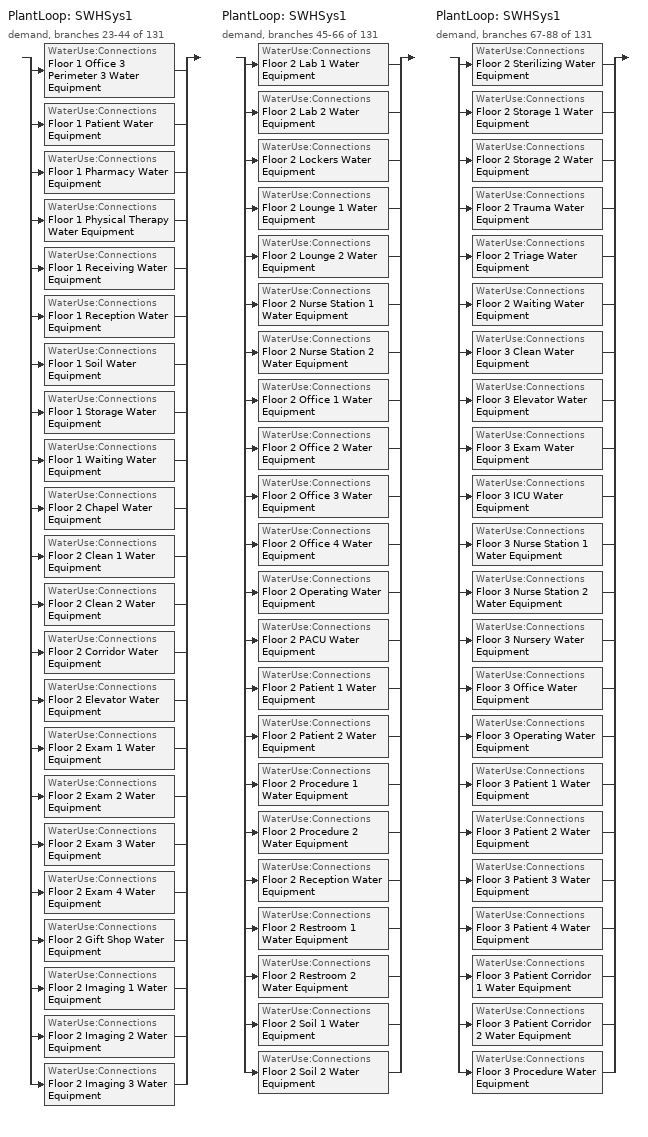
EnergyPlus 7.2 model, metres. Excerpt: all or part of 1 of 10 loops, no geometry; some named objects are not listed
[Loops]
PlantLoop 'SWHSys1'
 demand, branches 23-44 of 131: split
  | WaterUse:Connections 'Floor 1 Office 3 Perimeter 3 Water Equipment'
  | WaterUse:Connections 'Floor 1 Patient Water Equipment'
  | WaterUse:Connections 'Floor 1 Pharmacy Water Equipment'
  | WaterUse:Connections 'Floor 1 Physical Therapy Water Equipment'
  | WaterUse:Connections 'Floor 1 Receiving Water Equipment'
  | WaterUse:Connections 'Floor 1 Reception Water Equipment'
  | WaterUse:Connections 'Floor 1 Soil Water Equipment'
  | WaterUse:Connections 'Floor 1 Storage Water Equipment'
  | WaterUse:Connections 'Floor 1 Waiting Water Equipment'
  | WaterUse:Connections 'Floor 2 Chapel Water Equipment'
  | WaterUse:Connections 'Floor 2 Clean 1 Water Equipment'
  | WaterUse:Connections 'Floor 2 Clean 2 Water Equipment'
  | WaterUse:Connections 'Floor 2 Corridor Water Equipment'
  | WaterUse:Connections 'Floor 2 Elevator Water Equipment'
  | WaterUse:Connections 'Floor 2 Exam 1 Water Equipment'
  | WaterUse:Connections 'Floor 2 Exam 2 Water Equipment'
  | WaterUse:Connections 'Floor 2 Exam 3 Water Equipment'
  | WaterUse:Connections 'Floor 2 Exam 4 Water Equipment'
  | WaterUse:Connections 'Floor 2 Gift Shop Water Equipment'
  | WaterUse:Connections 'Floor 2 Imaging 1 Water Equipment'
  | WaterUse:Connections 'Floor 2 Imaging 2 Water Equipment'
  | WaterUse:Connections 'Floor 2 Imaging 3 Water Equipment'
PlantLoop 'SWHSys1'
 demand, branches 45-66 of 131: split
  | WaterUse:Connections 'Floor 2 Lab 1 Water Equipment'
  | WaterUse:Connections 'Floor 2 Lab 2 Water Equipment'
  | WaterUse:Connections 'Floor 2 Lockers Water Equipment'
  | WaterUse:Connections 'Floor 2 Lounge 1 Water Equipment'
  | WaterUse:Connections 'Floor 2 Lounge 2 Water Equipment'
  | WaterUse:Connections 'Floor 2 Nurse Station 1 Water Equipment'
  | WaterUse:Connections 'Floor 2 Nurse Station 2 Water Equipment'
  | WaterUse:Connections 'Floor 2 Office 1 Water Equipment'
  | WaterUse:Connections 'Floor 2 Office 2 Water Equipment'
  | WaterUse:Connections 'Floor 2 Office 3 Water Equipment'
  | WaterUse:Connections 'Floor 2 Office 4 Water Equipment'
  | WaterUse:Connections 'Floor 2 Operating Water Equipment'
  | WaterUse:Connections 'Floor 2 PACU Water Equipment'
  | WaterUse:Connections 'Floor 2 Patient 1 Water Equipment'
  | WaterUse:Connections 'Floor 2 Patient 2 Water Equipment'
  | WaterUse:Connections 'Floor 2 Procedure 1 Water Equipment'
  | WaterUse:Connections 'Floor 2 Procedure 2 Water Equipment'
  | WaterUse:Connections 'Floor 2 Reception Water Equipment'
  | WaterUse:Connections 'Floor 2 Restroom 1 Water Equipment'
  | WaterUse:Connections 'Floor 2 Restroom 2 Water Equipment'
  | WaterUse:Connections 'Floor 2 Soil 1 Water Equipment'
  | WaterUse:Connections 'Floor 2 Soil 2 Water Equipment'
PlantLoop 'SWHSys1'
 demand, branches 67-88 of 131: split
  | WaterUse:Connections 'Floor 2 Sterilizing Water Equipment'
  | WaterUse:Connections 'Floor 2 Storage 1 Water Equipment'
  | WaterUse:Connections 'Floor 2 Storage 2 Water Equipment'
  | WaterUse:Connections 'Floor 2 Trauma Water Equipment'
  | WaterUse:Connections 'Floor 2 Triage Water Equipment'
  | WaterUse:Connections 'Floor 2 Waiting Water Equipment'
  | WaterUse:Connections 'Floor 3 Clean Water Equipment'
  | WaterUse:Connections 'Floor 3 Elevator Water Equipment'
  | WaterUse:Connections 'Floor 3 Exam Water Equipment'
  | WaterUse:Connections 'Floor 3 ICU Water Equipment'
  | WaterUse:Connections 'Floor 3 Nurse Station 1 Water Equipment'
  | WaterUse:Connections 'Floor 3 Nurse Station 2 Water Equipment'
  | WaterUse:Connections 'Floor 3 Nursery Water Equipment'
  | WaterUse:Connections 'Floor 3 Office Water Equipment'
  | WaterUse:Connections 'Floor 3 Operating Water Equipment'
  | WaterUse:Connections 'Floor 3 Patient 1 Water Equipment'
  | WaterUse:Connections 'Floor 3 Patient 2 Water Equipment'
  | WaterUse:Connections 'Floor 3 Patient 3 Water Equipment'
  | WaterUse:Connections 'Floor 3 Patient 4 Water Equipment'
  | WaterUse:Connections 'Floor 3 Patient Corridor 1 Water Equipment'
  | WaterUse:Connections 'Floor 3 Patient Corridor 2 Water Equipment'
  | WaterUse:Connections 'Floor 3 Procedure Water Equipment'
[WaterUse:Connections]
Name | Water Use Equipment 1
Floor 1 Office 3 Perimeter 3 Water Equipment | Floor 1 Office 3 Perimeter 3 Water Equipment
Floor 1 Patient Water Equipment | Floor 1 Patient Water Equipment
Floor 1 Pharmacy Water Equipment | Floor 1 Pharmacy Water Equipment
Floor 1 Physical Therapy Water Equipment | Floor 1 Physical Therapy Water Equipment
Floor 1 Receiving Water Equipment | Floor 1 Receiving Water Equipment
Floor 1 Reception Water Equipment | Floor 1 Reception Water Equipment
Floor 1 Soil Water Equipment | Floor 1 Soil Water Equipment
Floor 1 Storage Water Equipment | Floor 1 Storage Water Equipment
Floor 1 Waiting Water Equipment | Floor 1 Waiting Water Equipment
Floor 2 Chapel Water Equipment | Floor 2 Chapel Water Equipment
Floor 2 Clean 1 Water Equipment | Floor 2 Clean 1 Water Equipment
Floor 2 Clean 2 Water Equipment | Floor 2 Clean 2 Water Equipment
Floor 2 Corridor Water Equipment | Floor 2 Corridor Water Equipment
Floor 2 Elevator Water Equipment | Floor 2 Elevator Water Equipment
Floor 2 Exam 1 Water Equipment | Floor 2 Exam 1 Water Equipment
Floor 2 Exam 2 Water Equipment | Floor 2 Exam 2 Water Equipment
Floor 2 Exam 3 Water Equipment | Floor 2 Exam 3 Water Equipment
Floor 2 Exam 4 Water Equipment | Floor 2 Exam 4 Water Equipment
Floor 2 Gift Shop Water Equipment | Floor 2 Gift Shop Water Equipment
Floor 2 Imaging 1 Water Equipment | Floor 2 Imaging 1 Water Equipment
Floor 2 Imaging 2 Water Equipment | Floor 2 Imaging 2 Water Equipment
Floor 2 Imaging 3 Water Equipment | Floor 2 Imaging 3 Water Equipment
Floor 2 Lab 1 Water Equipment | Floor 2 Lab 1 Water Equipment
Floor 2 Lab 2 Water Equipment | Floor 2 Lab 2 Water Equipment
Floor 2 Lockers Water Equipment | Floor 2 Lockers Water Equipment
Floor 2 Lounge 1 Water Equipment | Floor 2 Lounge 1 Water Equipment
Floor 2 Lounge 2 Water Equipment | Floor 2 Lounge 2 Water Equipment
Floor 2 Nurse Station 1 Water Equipment | Floor 2 Nurse Station 1 Water Equipment
Floor 2 Nurse Station 2 Water Equipment | Floor 2 Nurse Station 2 Water Equipment
Floor 2 Office 1 Water Equipment | Floor 2 Office 1 Water Equipment
Floor 2 Office 2 Water Equipment | Floor 2 Office 2 Water Equipment
Floor 2 Office 3 Water Equipment | Floor 2 Office 3 Water Equipment
Floor 2 Office 4 Water Equipment | Floor 2 Office 4 Water Equipment
Floor 2 Operating Water Equipment | Floor 2 Operating Water Equipment
Floor 2 PACU Water Equipment | Floor 2 PACU Water Equipment
Floor 2 Patient 1 Water Equipment | Floor 2 Patient 1 Water Equipment
Floor 2 Patient 2 Water Equipment | Floor 2 Patient 2 Water Equipment
Floor 2 Procedure 1 Water Equipment | Floor 2 Procedure 1 Water Equipment
Floor 2 Procedure 2 Water Equipment | Floor 2 Procedure 2 Water Equipment
Floor 2 Reception Water Equipment | Floor 2 Reception Water Equipment
Floor 2 Restroom 1 Water Equipment | Floor 2 Restroom 1 Water Equipment
Floor 2 Restroom 2 Water Equipment | Floor 2 Restroom 2 Water Equipment
Floor 2 Soil 1 Water Equipment | Floor 2 Soil 1 Water Equipment
Floor 2 Soil 2 Water Equipment | Floor 2 Soil 2 Water Equipment
Floor 2 Sterilizing Water Equipment | Floor 2 Sterilizing Water Equipment
Floor 2 Storage 1 Water Equipment | Floor 2 Storage 1 Water Equipment
Floor 2 Storage 2 Water Equipment | Floor 2 Storage 2 Water Equipment
Floor 2 Trauma Water Equipment | Floor 2 Trauma Water Equipment
Floor 2 Triage Water Equipment | Floor 2 Triage Water Equipment
Floor 2 Waiting Water Equipment | Floor 2 Waiting Water Equipment
Floor 3 Clean Water Equipment | Floor 3 Clean Water Equipment
Floor 3 Elevator Water Equipment | Floor 3 Elevator Water Equipment
Floor 3 Exam Water Equipment | Floor 3 Exam Water Equipment
Floor 3 ICU Water Equipment | Floor 3 ICU Water Equipment
Floor 3 Nurse Station 1 Water Equipment | Floor 3 Nurse Station 1 Water Equipment
Floor 3 Nurse Station 2 Water Equipment | Floor 3 Nurse Station 2 Water Equipment
Floor 3 Nursery Water Equipment | Floor 3 Nursery Water Equipment
Floor 3 Office Water Equipment | Floor 3 Office Water Equipment
Floor 3 Operating Water Equipment | Floor 3 Operating Water Equipment
Floor 3 Patient 1 Water Equipment | Floor 3 Patient 1 Water Equipment
Floor 3 Patient 2 Water Equipment | Floor 3 Patient 2 Water Equipment
Floor 3 Patient 3 Water Equipment | Floor 3 Patient 3 Water Equipment
Floor 3 Patient 4 Water Equipment | Floor 3 Patient 4 Water Equipment
Floor 3 Patient Corridor 1 Water Equipment | Floor 3 Patient Corridor 1 Water Equipment
Floor 3 Patient Corridor 2 Water Equipment | Floor 3 Patient Corridor 2 Water Equipment
Floor 3 Procedure Water Equipment | Floor 3 Procedure Water Equipment
[WaterUse:Equipment]
Name | Peak Flow Rate {m3/s} | Flow Rate Fraction Schedule | Target Temperature Schedule | Hot Water Supply Temperature Schedule | Zone | Sensible Fraction Schedule | Latent Fraction Schedule
Floor 1 Office 3 Perimeter 3 Water Equipment | 1.5234e-07 | BLDG_OCC_SCH_OFFICE | Floor 1 Office 3 Perimeter 3 Water Equipment Temp Sched | Floor 1 Office 3 Perimeter 3 Water Equipment Hot Supply Temp Sched | Floor 1 Office 3 Perimeter 3 | Floor 1 Office 3 Perimeter 3 Water Equipment Sensible fract sched | Floor 1 Office 3 Perimeter 3 Water Equipment Latent fract sched
Floor 1 Patient Water Equipment | 1.93478e-05 | PATIENT_SWH_SCH | Floor 1 Patient Water Equipment Temp Sched | Floor 1 Patient Water Equipment Hot Supply Temp Sched | Floor 1 Patient | Floor 1 Patient Water Equipment Sensible fract sched | Floor 1 Patient Water Equipment Latent fract sched
Floor 1 Pharmacy Water Equipment | 1.1979e-05 | BLDG_OCC_SCH_24_7 | Floor 1 Pharmacy Water Equipment Temp Sched | Floor 1 Pharmacy Water Equipment Hot Supply Temp Sched | Floor 1 Pharmacy | Floor 1 Pharmacy Water Equipment Sensible fract sched | Floor 1 Pharmacy Water Equipment Latent fract sched
Floor 1 Physical Therapy Water Equipment | 9.82276e-06 | BLDG_OCC_SCH_OFFICE | Floor 1 Physical Therapy Water Equipment Temp Sched | Floor 1 Physical Therapy Water Equipment Hot Supply Temp Sched | Floor 1 Physical Therapy | Floor 1 Physical Therapy Water Equipment Sensible fract sched | Floor 1 Physical Therapy Water Equipment Latent fract sched
Floor 1 Receiving Water Equipment | 0 | BLDG_OCC_SCH_OFFICE | Floor 1 Receiving Water Equipment Temp Sched | Floor 1 Receiving Water Equipment Hot Supply Temp Sched | Floor 1 Receiving | Floor 1 Receiving Water Equipment Sensible fract sched | Floor 1 Receiving Water Equipment Latent fract sched
Floor 1 Reception Water Equipment | 0 | BLDG_OCC_SCH_24_7 | Floor 1 Reception Water Equipment Temp Sched | Floor 1 Reception Water Equipment Hot Supply Temp Sched | Floor 1 Reception | Floor 1 Reception Water Equipment Sensible fract sched | Floor 1 Reception Water Equipment Latent fract sched
Floor 1 Soil Water Equipment | 1.91197e-06 | BLDG_OCC_SCH_24_7 | Floor 1 Soil Water Equipment Temp Sched | Floor 1 Soil Water Equipment Hot Supply Temp Sched | Floor 1 Soil | Floor 1 Soil Water Equipment Sensible fract sched | Floor 1 Soil Water Equipment Latent fract sched
Floor 1 Storage Water Equipment | 0 | BLDG_OCC_SCH_OFFICE | Floor 1 Storage Water Equipment Temp Sched | Floor 1 Storage Water Equipment Hot Supply Temp Sched | Floor 1 Storage | Floor 1 Storage Water Equipment Sensible fract sched | Floor 1 Storage Water Equipment Latent fract sched
Floor 1 Waiting Water Equipment | 0 | BLDG_OCC_SCH_24_7 | Floor 1 Waiting Water Equipment Temp Sched | Floor 1 Waiting Water Equipment Hot Supply Temp Sched | Floor 1 Waiting | Floor 1 Waiting Water Equipment Sensible fract sched | Floor 1 Waiting Water Equipment Latent fract sched
Floor 2 Chapel Water Equipment | 1.07628e-07 | BLDG_OCC_SCH_OFFICE | Floor 2 Chapel Water Equipment Temp Sched | Floor 2 Chapel Water Equipment Hot Supply Temp Sched | Floor 2 Chapel | Floor 2 Chapel Water Equipment Sensible fract sched | Floor 2 Chapel Water Equipment Latent fract sched
Floor 2 Clean 1 Water Equipment | 0 | BLDG_OCC_SCH_24_7 | Floor 2 Clean 1 Water Equipment Temp Sched | Floor 2 Clean 1 Water Equipment Hot Supply Temp Sched | Floor 2 Clean 1 | Floor 2 Clean 1 Water Equipment Sensible fract sched | Floor 2 Clean 1 Water Equipment Latent fract sched
Floor 2 Clean 2 Water Equipment | 0 | BLDG_OCC_SCH_24_7 | Floor 2 Clean 2 Water Equipment Temp Sched | Floor 2 Clean 2 Water Equipment Hot Supply Temp Sched | Floor 2 Clean 2 | Floor 2 Clean 2 Water Equipment Sensible fract sched | Floor 2 Clean 2 Water Equipment Latent fract sched
Floor 2 Corridor Water Equipment | 0 | BLDG_OCC_SCH_24_7 | Floor 2 Corridor Water Equipment Temp Sched | Floor 2 Corridor Water Equipment Hot Supply Temp Sched | Floor 2 Corridor | Floor 2 Corridor Water Equipment Sensible fract sched | Floor 2 Corridor Water Equipment Latent fract sched
Floor 2 Elevator Water Equipment | 0 | BLDG_OCC_SCH_24_7 | Floor 2 Elevator Water Equipment Temp Sched | Floor 2 Elevator Water Equipment Hot Supply Temp Sched | Floor 2 Elevator | Floor 2 Elevator Water Equipment Sensible fract sched | Floor 2 Elevator Water Equipment Latent fract sched
Floor 2 Exam 1 Water Equipment | 8.36779e-06 | BLDG_OCC_SCH_OFFICE | Floor 2 Exam 1 Water Equipment Temp Sched | Floor 2 Exam 1 Water Equipment Hot Supply Temp Sched | Floor 2 Exam 1 | Floor 2 Exam 1 Water Equipment Sensible fract sched | Floor 2 Exam 1 Water Equipment Latent fract sched
Floor 2 Exam 2 Water Equipment | 2.68965e-06 | BLDG_OCC_SCH_OFFICE | Floor 2 Exam 2 Water Equipment Temp Sched | Floor 2 Exam 2 Water Equipment Hot Supply Temp Sched | Floor 2 Exam 2 | Floor 2 Exam 2 Water Equipment Sensible fract sched | Floor 2 Exam 2 Water Equipment Latent fract sched
Floor 2 Exam 3 Water Equipment | 8.06894e-06 | BLDG_OCC_SCH_OFFICE | Floor 2 Exam 3 Water Equipment Temp Sched | Floor 2 Exam 3 Water Equipment Hot Supply Temp Sched | Floor 2 Exam 3 | Floor 2 Exam 3 Water Equipment Sensible fract sched | Floor 2 Exam 3 Water Equipment Latent fract sched
Floor 2 Exam 4 Water Equipment | 7.96933e-06 | BLDG_OCC_SCH_OFFICE | Floor 2 Exam 4 Water Equipment Temp Sched | Floor 2 Exam 4 Water Equipment Hot Supply Temp Sched | Floor 2 Exam 4 | Floor 2 Exam 4 Water Equipment Sensible fract sched | Floor 2 Exam 4 Water Equipment Latent fract sched
Floor 2 Gift Shop Water Equipment | 9.49655e-08 | BLDG_OCC_SCH_OFFICE | Floor 2 Gift Shop Water Equipment Temp Sched | Floor 2 Gift Shop Water Equipment Hot Supply Temp Sched | Floor 2 Gift Shop | Floor 2 Gift Shop Water Equipment Sensible fract sched | Floor 2 Gift Shop Water Equipment Latent fract sched
Floor 2 Imaging 1 Water Equipment | 9.20136e-06 | BLDG_OCC_SCH_24_7 | Floor 2 Imaging 1 Water Equipment Temp Sched | Floor 2 Imaging 1 Water Equipment Hot Supply Temp Sched | Floor 2 Imaging 1 | Floor 2 Imaging 1 Water Equipment Sensible fract sched | Floor 2 Imaging 1 Water Equipment Latent fract sched
Floor 2 Imaging 2 Water Equipment | 1.35431e-05 | BLDG_OCC_SCH_24_7 | Floor 2 Imaging 2 Water Equipment Temp Sched | Floor 2 Imaging 2 Water Equipment Hot Supply Temp Sched | Floor 2 Imaging 2 | Floor 2 Imaging 2 Water Equipment Sensible fract sched | Floor 2 Imaging 2 Water Equipment Latent fract sched
Floor 2 Imaging 3 Water Equipment | 1.59331e-05 | BLDG_OCC_SCH_24_7 | Floor 2 Imaging 3 Water Equipment Temp Sched | Floor 2 Imaging 3 Water Equipment Hot Supply Temp Sched | Floor 2 Imaging 3 | Floor 2 Imaging 3 Water Equipment Sensible fract sched | Floor 2 Imaging 3 Water Equipment Latent fract sched
Floor 2 Lab 1 Water Equipment | 9.08187e-06 | BLDG_OCC_SCH_24_7 | Floor 2 Lab 1 Water Equipment Temp Sched | Floor 2 Lab 1 Water Equipment Hot Supply Temp Sched | Floor 2 Lab 1 | Floor 2 Lab 1 Water Equipment Sensible fract sched | Floor 2 Lab 1 Water Equipment Latent fract sched
Floor 2 Lab 2 Water Equipment | 1.35431e-05 | BLDG_OCC_SCH_24_7 | Floor 2 Lab 2 Water Equipment Temp Sched | Floor 2 Lab 2 Water Equipment Hot Supply Temp Sched | Floor 2 Lab 2 | Floor 2 Lab 2 Water Equipment Sensible fract sched | Floor 2 Lab 2 Water Equipment Latent fract sched
Floor 2 Lockers Water Equipment | 0 | BLDG_OCC_SCH_24_7 | Floor 2 Lockers Water Equipment Temp Sched | Floor 2 Lockers Water Equipment Hot Supply Temp Sched | Floor 2 Lockers | Floor 2 Lockers Water Equipment Sensible fract sched | Floor 2 Lockers Water Equipment Latent fract sched
Floor 2 Lounge 1 Water Equipment | 0 | BLDG_OCC_SCH_24_7 | Floor 2 Lounge 1 Water Equipment Temp Sched | Floor 2 Lounge 1 Water Equipment Hot Supply Temp Sched | Floor 2 Lounge 1 | Floor 2 Lounge 1 Water Equipment Sensible fract sched | Floor 2 Lounge 1 Water Equipment Latent fract sched
Floor 2 Lounge 2 Water Equipment | 0 | BLDG_OCC_SCH_24_7 | Floor 2 Lounge 2 Water Equipment Temp Sched | Floor 2 Lounge 2 Water Equipment Hot Supply Temp Sched | Floor 2 Lounge 2 | Floor 2 Lounge 2 Water Equipment Sensible fract sched | Floor 2 Lounge 2 Water Equipment Latent fract sched
Floor 2 Nurse Station 1 Water Equipment | 1.28774e-06 | BLDG_OCC_SCH_24_7 | Floor 2 Nurse Station 1 Water Equipment Temp Sched | Floor 2 Nurse Station 1 Water Equipment Hot Supply Temp Sched | Floor 2 Nurse Station 1 | Floor 2 Nurse Station 1 Water Equipment Sensible fract sched | Floor 2 Nurse Station 1 Water Equipment Latent fract sched
Floor 2 Nurse Station 2 Water Equipment | 3.99299e-06 | BLDG_OCC_SCH_24_7 | Floor 2 Nurse Station 2 Water Equipment Temp Sched | Floor 2 Nurse Station 2 Water Equipment Hot Supply Temp Sched | Floor 2 Nurse Station 2 | Floor 2 Nurse Station 2 Water Equipment Sensible fract sched | Floor 2 Nurse Station 2 Water Equipment Latent fract sched
Floor 2 Office 1 Water Equipment | 1.23455e-07 | BLDG_OCC_SCH_OFFICE | Floor 2 Office 1 Water Equipment Temp Sched | Floor 2 Office 1 Water Equipment Hot Supply Temp Sched | Floor 2 Office 1 | Floor 2 Office 1 Water Equipment Sensible fract sched | Floor 2 Office 1 Water Equipment Latent fract sched
Floor 2 Office 2 Water Equipment | 1.01297e-07 | BLDG_OCC_SCH_OFFICE | Floor 2 Office 2 Water Equipment Temp Sched | Floor 2 Office 2 Water Equipment Hot Supply Temp Sched | Floor 2 Office 2 | Floor 2 Office 2 Water Equipment Sensible fract sched | Floor 2 Office 2 Water Equipment Latent fract sched
Floor 2 Office 3 Water Equipment | 1.58276e-07 | BLDG_OCC_SCH_OFFICE | Floor 2 Office 3 Water Equipment Temp Sched | Floor 2 Office 3 Water Equipment Hot Supply Temp Sched | Floor 2 Office 3 | Floor 2 Office 3 Water Equipment Sensible fract sched | Floor 2 Office 3 Water Equipment Latent fract sched
Floor 2 Office 4 Water Equipment | 1.84655e-07 | BLDG_OCC_SCH_OFFICE | Floor 2 Office 4 Water Equipment Temp Sched | Floor 2 Office 4 Water Equipment Hot Supply Temp Sched | Floor 2 Office 4 | Floor 2 Office 4 Water Equipment Sensible fract sched | Floor 2 Office 4 Water Equipment Latent fract sched
Floor 2 Operating Water Equipment | 0.000128353 | BLDG_OCC_SCH_24_7 | Floor 2 Operating Water Equipment Temp Sched | Floor 2 Operating Water Equipment Hot Supply Temp Sched | Floor 2 Operating | Floor 2 Operating Water Equipment Sensible fract sched | Floor 2 Operating Water Equipment Latent fract sched
Floor 2 PACU Water Equipment | 8.06894e-06 | BLDG_OCC_SCH_24_7 | Floor 2 PACU Water Equipment Temp Sched | Floor 2 PACU Water Equipment Hot Supply Temp Sched | Floor 2 PACU | Floor 2 PACU Water Equipment Sensible fract sched | Floor 2 PACU Water Equipment Latent fract sched
Floor 2 Patient 1 Water Equipment | 1.93478e-05 | PATIENT_SWH_SCH | Floor 2 Patient 1 Water Equipment Temp Sched | Floor 2 Patient 1 Water Equipment Hot Supply Temp Sched | Floor 2 Patient 1 | Floor 2 Patient 1 Water Equipment Sensible fract sched | Floor 2 Patient 1 Water Equipment Latent fract sched
Floor 2 Patient 2 Water Equipment | 1.93478e-05 | PATIENT_SWH_SCH | Floor 2 Patient 2 Water Equipment Temp Sched | Floor 2 Patient 2 Water Equipment Hot Supply Temp Sched | Floor 2 Patient 2 | Floor 2 Patient 2 Water Equipment Sensible fract sched | Floor 2 Patient 2 Water Equipment Latent fract sched
Floor 2 Procedure 1 Water Equipment | 1.00379e-05 | BLDG_OCC_SCH_OFFICE | Floor 2 Procedure 1 Water Equipment Temp Sched | Floor 2 Procedure 1 Water Equipment Hot Supply Temp Sched | Floor 2 Procedure 1 | Floor 2 Procedure 1 Water Equipment Sensible fract sched | Floor 2 Procedure 1 Water Equipment Latent fract sched
Floor 2 Procedure 2 Water Equipment | 5.41725e-06 | BLDG_OCC_SCH_OFFICE | Floor 2 Procedure 2 Water Equipment Temp Sched | Floor 2 Procedure 2 Water Equipment Hot Supply Temp Sched | Floor 2 Procedure 2 | Floor 2 Procedure 2 Water Equipment Sensible fract sched | Floor 2 Procedure 2 Water Equipment Latent fract sched
Floor 2 Reception Water Equipment | 0 | BLDG_OCC_SCH_24_7 | Floor 2 Reception Water Equipment Temp Sched | Floor 2 Reception Water Equipment Hot Supply Temp Sched | Floor 2 Reception | Floor 2 Reception Water Equipment Sensible fract sched | Floor 2 Reception Water Equipment Latent fract sched
Floor 2 Restroom 1 Water Equipment | 0 | BLDG_OCC_SCH_24_7 | Floor 2 Restroom 1 Water Equipment Temp Sched | Floor 2 Restroom 1 Water Equipment Hot Supply Temp Sched | Floor 2 Restroom 1 | Floor 2 Restroom 1 Water Equipment Sensible fract sched | Floor 2 Restroom 1 Water Equipment Latent fract sched
Floor 2 Restroom 2 Water Equipment | 0 | BLDG_OCC_SCH_24_7 | Floor 2 Restroom 2 Water Equipment Temp Sched | Floor 2 Restroom 2 Water Equipment Hot Supply Temp Sched | Floor 2 Restroom 2 | Floor 2 Restroom 2 Water Equipment Sensible fract sched | Floor 2 Restroom 2 Water Equipment Latent fract sched
Floor 2 Soil 1 Water Equipment | 1.92392e-06 | BLDG_OCC_SCH_24_7 | Floor 2 Soil 1 Water Equipment Temp Sched | Floor 2 Soil 1 Water Equipment Hot Supply Temp Sched | Floor 2 Soil 1 | Floor 2 Soil 1 Water Equipment Sensible fract sched | Floor 2 Soil 1 Water Equipment Latent fract sched
Floor 2 Soil 2 Water Equipment | 1.27465e-06 | BLDG_OCC_SCH_24_7 | Floor 2 Soil 2 Water Equipment Temp Sched | Floor 2 Soil 2 Water Equipment Hot Supply Temp Sched | Floor 2 Soil 2 | Floor 2 Soil 2 Water Equipment Sensible fract sched | Floor 2 Soil 2 Water Equipment Latent fract sched
Floor 2 Sterilizing Water Equipment | 0 | BLDG_OCC_SCH_24_7 | Floor 2 Sterilizing Water Equipment Temp Sched | Floor 2 Sterilizing Water Equipment Hot Supply Temp Sched | Floor 2 Sterilizing | Floor 2 Sterilizing Water Equipment Sensible fract sched | Floor 2 Sterilizing Water Equipment Latent fract sched
Floor 2 Storage 1 Water Equipment | 0 | BLDG_OCC_SCH_OFFICE | Floor 2 Storage 1 Water Equipment Temp Sched | Floor 2 Storage 1 Water Equipment Hot Supply Temp Sched | Floor 2 Storage 1 | Floor 2 Storage 1 Water Equipment Sensible fract sched | Floor 2 Storage 1 Water Equipment Latent fract sched
Floor 2 Storage 2 Water Equipment | 0 | BLDG_OCC_SCH_OFFICE | Floor 2 Storage 2 Water Equipment Temp Sched | Floor 2 Storage 2 Water Equipment Hot Supply Temp Sched | Floor 2 Storage 2 | Floor 2 Storage 2 Water Equipment Sensible fract sched | Floor 2 Storage 2 Water Equipment Latent fract sched
Floor 2 Trauma Water Equipment | 1.78451e-05 | BLDG_OCC_SCH_24_7 | Floor 2 Trauma Water Equipment Temp Sched | Floor 2 Trauma Water Equipment Hot Supply Temp Sched | Floor 2 Trauma | Floor 2 Trauma Water Equipment Sensible fract sched | Floor 2 Trauma Water Equipment Latent fract sched
Floor 2 Triage Water Equipment | 3.48537e-06 | BLDG_OCC_SCH_24_7 | Floor 2 Triage Water Equipment Temp Sched | Floor 2 Triage Water Equipment Hot Supply Temp Sched | Floor 2 Triage | Floor 2 Triage Water Equipment Sensible fract sched | Floor 2 Triage Water Equipment Latent fract sched
Floor 2 Waiting Water Equipment | 0 | BLDG_OCC_SCH_24_7 | Floor 2 Waiting Water Equipment Temp Sched | Floor 2 Waiting Water Equipment Hot Supply Temp Sched | Floor 2 Waiting | Floor 2 Waiting Water Equipment Sensible fract sched | Floor 2 Waiting Water Equipment Latent fract sched
Floor 3 Clean Water Equipment | 0 | BLDG_OCC_SCH_24_7 | Floor 3 Clean Water Equipment Temp Sched | Floor 3 Clean Water Equipment Hot Supply Temp Sched | Floor 3 Clean | Floor 3 Clean Water Equipment Sensible fract sched | Floor 3 Clean Water Equipment Latent fract sched
Floor 3 Elevator Water Equipment | 0 | BLDG_OCC_SCH_24_7 | Floor 3 Elevator Water Equipment Temp Sched | Floor 3 Elevator Water Equipment Hot Supply Temp Sched | Floor 3 Elevator | Floor 3 Elevator Water Equipment Sensible fract sched | Floor 3 Elevator Water Equipment Latent fract sched
Floor 3 Exam Water Equipment | 5.3793e-06 | BLDG_OCC_SCH_OFFICE | Floor 3 Exam Water Equipment Temp Sched | Floor 3 Exam Water Equipment Hot Supply Temp Sched | Floor 3 Exam | Floor 3 Exam Water Equipment Sensible fract sched | Floor 3 Exam Water Equipment Latent fract sched
Floor 3 ICU Water Equipment | 4.1839e-06 | BLDG_OCC_SCH_24_7 | Floor 3 ICU Water Equipment Temp Sched | Floor 3 ICU Water Equipment Hot Supply Temp Sched | Floor 3 ICU | Floor 3 ICU Water Equipment Sensible fract sched | Floor 3 ICU Water Equipment Latent fract sched
Floor 3 Nurse Station 1 Water Equipment | 3.00273e-06 | BLDG_OCC_SCH_24_7 | Floor 3 Nurse Station 1 Water Equipment Temp Sched | Floor 3 Nurse Station 1 Water Equipment Hot Supply Temp Sched | Floor 3 Nurse Station 1 | Floor 3 Nurse Station 1 Water Equipment Sensible fract sched | Floor 3 Nurse Station 1 Water Equipment Latent fract sched
Floor 3 Nurse Station 2 Water Equipment | 2.3958e-06 | BLDG_OCC_SCH_24_7 | Floor 3 Nurse Station 2 Water Equipment Temp Sched | Floor 3 Nurse Station 2 Water Equipment Hot Supply Temp Sched | Floor 3 Nurse Station 2 | Floor 3 Nurse Station 2 Water Equipment Sensible fract sched | Floor 3 Nurse Station 2 Water Equipment Latent fract sched
Floor 3 Nursery Water Equipment | 5.2231e-08 | BLDG_OCC_SCH_24_7 | Floor 3 Nursery Water Equipment Temp Sched | Floor 3 Nursery Water Equipment Hot Supply Temp Sched | Floor 3 Nursery | Floor 3 Nursery Water Equipment Sensible fract sched | Floor 3 Nursery Water Equipment Latent fract sched
Floor 3 Office Water Equipment | 1.42448e-07 | BLDG_OCC_SCH_OFFICE | Floor 3 Office Water Equipment Temp Sched | Floor 3 Office Water Equipment Hot Supply Temp Sched | Floor 3 Office | Floor 3 Office Water Equipment Sensible fract sched | Floor 3 Office Water Equipment Latent fract sched
Floor 3 Operating Water Equipment | 1.19862e-05 | BLDG_OCC_SCH_24_7 | Floor 3 Operating Water Equipment Temp Sched | Floor 3 Operating Water Equipment Hot Supply Temp Sched | Floor 3 Operating | Floor 3 Operating Water Equipment Sensible fract sched | Floor 3 Operating Water Equipment Latent fract sched
Floor 3 Patient 1 Water Equipment | 1.93478e-05 | PATIENT_SWH_SCH | Floor 3 Patient 1 Water Equipment Temp Sched | Floor 3 Patient 1 Water Equipment Hot Supply Temp Sched | Floor 3 Patient 1 | Floor 3 Patient 1 Water Equipment Sensible fract sched | Floor 3 Patient 1 Water Equipment Latent fract sched
Floor 3 Patient 2 Water Equipment | 1.93478e-05 | PATIENT_SWH_SCH | Floor 3 Patient 2 Water Equipment Temp Sched | Floor 3 Patient 2 Water Equipment Hot Supply Temp Sched | Floor 3 Patient 2 | Floor 3 Patient 2 Water Equipment Sensible fract sched | Floor 3 Patient 2 Water Equipment Latent fract sched
Floor 3 Patient 3 Water Equipment | 1.93478e-05 | PATIENT_SWH_SCH | Floor 3 Patient 3 Water Equipment Temp Sched | Floor 3 Patient 3 Water Equipment Hot Supply Temp Sched | Floor 3 Patient 3 | Floor 3 Patient 3 Water Equipment Sensible fract sched | Floor 3 Patient 3 Water Equipment Latent fract sched
Floor 3 Patient 4 Water Equipment | 1.93478e-05 | PATIENT_SWH_SCH | Floor 3 Patient 4 Water Equipment Temp Sched | Floor 3 Patient 4 Water Equipment Hot Supply Temp Sched | Floor 3 Patient 4 | Floor 3 Patient 4 Water Equipment Sensible fract sched | Floor 3 Patient 4 Water Equipment Latent fract sched
Floor 3 Patient Corridor 1 Water Equipment | 0 | BLDG_OCC_SCH_24_7 | Floor 3 Patient Corridor 1 Water Equipment Temp Sched | Floor 3 Patient Corridor 1 Water Equipment Hot Supply Temp Sched | Floor 3 Patient Corridor 1 | Floor 3 Patient Corridor 1 Water Equipment Sensible fract sched | Floor 3 Patient Corridor 1 Water Equipment Latent fract sched
Floor 3 Patient Corridor 2 Water Equipment | 0 | BLDG_OCC_SCH_24_7 | Floor 3 Patient Corridor 2 Water Equipment Temp Sched | Floor 3 Patient Corridor 2 Water Equipment Hot Supply Temp Sched | Floor 3 Patient Corridor 2 | Floor 3 Patient Corridor 2 Water Equipment Sensible fract sched | Floor 3 Patient Corridor 2 Water Equipment Latent fract sched
Floor 3 Procedure Water Equipment | 2.86796e-06 | BLDG_OCC_SCH_OFFICE | Floor 3 Procedure Water Equipment Temp Sched | Floor 3 Procedure Water Equipment Hot Supply Temp Sched | Floor 3 Procedure | Floor 3 Procedure Water Equipment Sensible fract sched | Floor 3 Procedure Water Equipment Latent fract sched
[EnergyManagementSystem:Program]
Flr_2_Recep_Coil_Reheat_Energy_Program: IF (AHU_2_CCoil_Energy > 0 && AHU_2_HCoil1_Energy > 0); SET AHU_2_Problem = AHU_2_Problem + 1; ELSEIF (Flr_2_Recep_Load <= 0); SET Flr_2_Recep_RE = Flr_2_Recep_RE + Flr_2_Recep_Coil_Energy; ELSEIF (AHU_2_HCoil1_Energy > 0 && AHU_2_CCoil_Energy == 0); SET Flr_2_Recep_Heat = Flr_2_Recep_Heat + Flr_2_Recep_Coil_Energy; ELSEIF (AHU_2_CCoil_Energy > 0 && AHU_2_HCoil1_Energy == 0); SET Flr_2_Recep_DT1 = Flr_2_Recep_Coil_Outlet_Air_Temp - Flr_2_Recep_Coil_Inlet_Air_Temp; SET Flr_2_Recep_DT2 = @Max (AHU_2_CoolC_Inlet_Node_Temp - AHU_2_Fan_Out) 0; SET Flr_2_Recep_Ratio = @Min (Flr_2_Recep_DT2 / Flr_2_Recep_DT1) 1; SET Flr_2_Recep_RE = Flr_2_Recep_RE + (Flr_2_Recep_Ratio * Flr_2_Recep_Coil_Energy); SET Flr_2_Recep_Heat = Flr_2_Recep_Heat + ((1-Flr_2_Recep_Ratio) * Flr_2_Recep_Coil_Energy); ELSEIF (AHU_2_CCoil_Energy == 0 && AHU_2_HCoil1_Energy == 0); SET AHU_2_Economize = AHU_2_Economize + 1; SET Flr_2_Recep_Heat = Flr_2_Recep_Heat + Flr_2_Recep_Coil_Energy; ENDIF
Flr_2_Rest_1_Coil_Reheat_Energy_Program: IF (AHU_2_CCoil_Energy > 0 && AHU_2_HCoil1_Energy > 0); SET AHU_2_Problem = AHU_2_Problem + 1; ELSEIF (Flr_2_Rest_1_Load <= 0); SET Flr_2_Rest_1_RE = Flr_2_Rest_1_RE + Flr_2_Rest_1_Coil_Energy; ELSEIF (AHU_2_HCoil1_Energy > 0 && AHU_2_CCoil_Energy == 0); SET Flr_2_Rest_1_Heat = Flr_2_Rest_1_Heat + Flr_2_Rest_1_Coil_Energy; ELSEIF (AHU_2_CCoil_Energy > 0 && AHU_2_HCoil1_Energy == 0); SET Flr_2_Rest_1_DT1 = Flr_2_Rest_1_Coil_Outlet_Air_Temp - Flr_2_Rest_1_Coil_Inlet_Air_Temp; SET Flr_2_Rest_1_DT2 = @Max (AHU_2_CoolC_Inlet_Node_Temp - AHU_2_Fan_Out) 0; SET Flr_2_Rest_1_Ratio = @Min (Flr_2_Rest_1_DT2 / Flr_2_Rest_1_DT1) 1; SET Flr_2_Rest_1_RE = Flr_2_Rest_1_RE + (Flr_2_Rest_1_Ratio * Flr_2_Rest_1_Coil_Energy); SET Flr_2_Rest_1_Heat = Flr_2_Rest_1_Heat + ((1-Flr_2_Rest_1_Ratio) * Flr_2_Rest_1_Coil_Energy); ELSEIF (AHU_2_CCoil_Energy == 0 && AHU_2_HCoil1_Energy == 0); SET AHU_2_Economize = AHU_2_Economize + 1; SET Flr_2_Rest_1_Heat = Flr_2_Rest_1_Heat + Flr_2_Rest_1_Coil_Energy; ENDIF
Flr_2_Rest_2_Coil_Reheat_Energy_Program: IF (AHU_2_CCoil_Energy > 0 && AHU_2_HCoil1_Energy > 0); SET AHU_2_Problem = AHU_2_Problem + 1; ELSEIF (Flr_2_Rest_2_Load <= 0); SET Flr_2_Rest_2_RE = Flr_2_Rest_2_RE + Flr_2_Rest_2_Coil_Energy; ELSEIF (AHU_2_HCoil1_Energy > 0 && AHU_2_CCoil_Energy == 0); SET Flr_2_Rest_2_Heat = Flr_2_Rest_2_Heat + Flr_2_Rest_2_Coil_Energy; ELSEIF (AHU_2_CCoil_Energy > 0 && AHU_2_HCoil1_Energy == 0); SET Flr_2_Rest_2_DT1 = Flr_2_Rest_2_Coil_Outlet_Air_Temp - Flr_2_Rest_2_Coil_Inlet_Air_Temp; SET Flr_2_Rest_2_DT2 = @Max (AHU_2_CoolC_Inlet_Node_Temp - AHU_2_Fan_Out) 0; SET Flr_2_Rest_2_Ratio = @Min (Flr_2_Rest_2_DT2 / Flr_2_Rest_2_DT1) 1; SET Flr_2_Rest_2_RE = Flr_2_Rest_2_RE + (Flr_2_Rest_2_Ratio * Flr_2_Rest_2_Coil_Energy); SET Flr_2_Rest_2_Heat = Flr_2_Rest_2_Heat + ((1-Flr_2_Rest_2_Ratio) * Flr_2_Rest_2_Coil_Energy); ELSEIF (AHU_2_CCoil_Energy == 0 && AHU_2_HCoil1_Energy == 0); SET AHU_2_Economize = AHU_2_Economize + 1; SET Flr_2_Rest_2_Heat = Flr_2_Rest_2_Heat + Flr_2_Rest_2_Coil_Energy; ENDIF
Flr_2_Soil_1_Coil_Reheat_Energy_Program: IF (AHU_1_CCoil_Energy > 0 && AHU_1_HCoil1_Energy > 0); SET AHU_1_Problem = AHU_1_Problem + 1; ELSEIF (Flr_2_Soil_1_Load <= 0); SET Flr_2_Soil_1_RE = Flr_2_Soil_1_RE + Flr_2_Soil_1_Coil_Energy; ELSEIF (AHU_1_HCoil1_Energy > 0 && AHU_1_CCoil_Energy == 0); SET Flr_2_Soil_1_Heat = Flr_2_Soil_1_Heat + Flr_2_Soil_1_Coil_Energy; ELSEIF (AHU_1_CCoil_Energy > 0 && AHU_1_HCoil1_Energy == 0); SET Flr_2_Soil_1_DT1 = Flr_2_Soil_1_Coil_Outlet_Air_Temp - Flr_2_Soil_1_Coil_Inlet_Air_Temp; SET Flr_2_Soil_1_DT2 = @Max (AHU_1_CoolC_Inlet_Node_Temp - AHU_1_Fan_Out) 0; SET Flr_2_Soil_1_Ratio = @Min (Flr_2_Soil_1_DT2 / Flr_2_Soil_1_DT1) 1; SET Flr_2_Soil_1_RE = Flr_2_Soil_1_RE + (Flr_2_Soil_1_Ratio * Flr_2_Soil_1_Coil_Energy); SET Flr_2_Soil_1_Heat = Flr_2_Soil_1_Heat + ((1-Flr_2_Soil_1_Ratio) * Flr_2_Soil_1_Coil_Energy); ELSEIF (AHU_1_CCoil_Energy == 0 && AHU_1_HCoil1_Energy == 0); SET AHU_1_Economize = AHU_1_Economize + 1; SET Flr_2_Soil_1_Heat = Flr_2_Soil_1_Heat + Flr_2_Soil_1_Coil_Energy; ENDIF
Flr_2_Soil_2_Coil_Reheat_Energy_Program: IF (AHU_2_CCoil_Energy > 0 && AHU_2_HCoil1_Energy > 0); SET AHU_2_Problem = AHU_2_Problem + 1; ELSEIF (Flr_2_Soil_2_Load <= 0); SET Flr_2_Soil_2_RE = Flr_2_Soil_2_RE + Flr_2_Soil_2_Coil_Energy; ELSEIF (AHU_2_HCoil1_Energy > 0 && AHU_2_CCoil_Energy == 0); SET Flr_2_Soil_2_Heat = Flr_2_Soil_2_Heat + Flr_2_Soil_2_Coil_Energy; ELSEIF (AHU_2_CCoil_Energy > 0 && AHU_2_HCoil1_Energy == 0); SET Flr_2_Soil_2_DT1 = Flr_2_Soil_2_Coil_Outlet_Air_Temp - Flr_2_Soil_2_Coil_Inlet_Air_Temp; SET Flr_2_Soil_2_DT2 = @Max (AHU_2_CoolC_Inlet_Node_Temp - AHU_2_Fan_Out) 0; SET Flr_2_Soil_2_Ratio = @Min (Flr_2_Soil_2_DT2 / Flr_2_Soil_2_DT1) 1; SET Flr_2_Soil_2_RE = Flr_2_Soil_2_RE + (Flr_2_Soil_2_Ratio * Flr_2_Soil_2_Coil_Energy); SET Flr_2_Soil_2_Heat = Flr_2_Soil_2_Heat + ((1-Flr_2_Soil_2_Ratio) * Flr_2_Soil_2_Coil_Energy); ELSEIF (AHU_2_CCoil_Energy == 0 && AHU_2_HCoil1_Energy == 0); SET AHU_2_Economize = AHU_2_Economize + 1; SET Flr_2_Soil_2_Heat = Flr_2_Soil_2_Heat + Flr_2_Soil_2_Coil_Energy; ENDIF
Flr_2_Stor_1_Coil_Reheat_Energy_Program: IF (AHU_1_CCoil_Energy > 0 && AHU_1_HCoil1_Energy > 0); SET AHU_1_Problem = AHU_1_Problem + 1; ELSEIF (Flr_2_Stor_1_Load <= 0); SET Flr_2_Stor_1_RE = Flr_2_Stor_1_RE + Flr_2_Stor_1_Coil_Energy; ELSEIF (AHU_1_HCoil1_Energy > 0 && AHU_1_CCoil_Energy == 0); SET Flr_2_Stor_1_Heat = Flr_2_Stor_1_Heat + Flr_2_Stor_1_Coil_Energy; ELSEIF (AHU_1_CCoil_Energy > 0 && AHU_1_HCoil1_Energy == 0); SET Flr_2_Stor_1_DT1 = Flr_2_Stor_1_Coil_Outlet_Air_Temp - Flr_2_Stor_1_Coil_Inlet_Air_Temp; SET Flr_2_Stor_1_DT2 = @Max (AHU_1_CoolC_Inlet_Node_Temp - AHU_1_Fan_Out) 0; SET Flr_2_Stor_1_Ratio = @Min (Flr_2_Stor_1_DT2 / Flr_2_Stor_1_DT1) 1; SET Flr_2_Stor_1_RE = Flr_2_Stor_1_RE + (Flr_2_Stor_1_Ratio * Flr_2_Stor_1_Coil_Energy); SET Flr_2_Stor_1_Heat = Flr_2_Stor_1_Heat + ((1-Flr_2_Stor_1_Ratio) * Flr_2_Stor_1_Coil_Energy); ELSEIF (AHU_1_CCoil_Energy == 0 && AHU_1_HCoil1_Energy == 0); SET AHU_1_Economize = AHU_1_Economize + 1; SET Flr_2_Stor_1_Heat = Flr_2_Stor_1_Heat + Flr_2_Stor_1_Coil_Energy; ENDIF
Flr_2_Stor_2_Coil_Reheat_Energy_Program: IF (AHU_2_CCoil_Energy > 0 && AHU_2_HCoil1_Energy > 0); SET AHU_2_Problem = AHU_2_Problem + 1; ELSEIF (Flr_2_Stor_2_Load <= 0); SET Flr_2_Stor_2_RE = Flr_2_Stor_2_RE + Flr_2_Stor_2_Coil_Energy; ELSEIF (AHU_2_HCoil1_Energy > 0 && AHU_2_CCoil_Energy == 0); SET Flr_2_Stor_2_Heat = Flr_2_Stor_2_Heat + Flr_2_Stor_2_Coil_Energy; ELSEIF (AHU_2_CCoil_Energy > 0 && AHU_2_HCoil1_Energy == 0); SET Flr_2_Stor_2_DT1 = Flr_2_Stor_2_Coil_Outlet_Air_Temp - Flr_2_Stor_2_Coil_Inlet_Air_Temp; SET Flr_2_Stor_2_DT2 = @Max (AHU_2_CoolC_Inlet_Node_Temp - AHU_2_Fan_Out) 0; SET Flr_2_Stor_2_Ratio = @Min (Flr_2_Stor_2_DT2 / Flr_2_Stor_2_DT1) 1; SET Flr_2_Stor_2_RE = Flr_2_Stor_2_RE + (Flr_2_Stor_2_Ratio * Flr_2_Stor_2_Coil_Energy); SET Flr_2_Stor_2_Heat = Flr_2_Stor_2_Heat + ((1-Flr_2_Stor_2_Ratio) * Flr_2_Stor_2_Coil_Energy); ELSEIF (AHU_2_CCoil_Energy == 0 && AHU_2_HCoil1_Energy == 0); SET AHU_2_Economize = AHU_2_Economize + 1; SET Flr_2_Stor_2_Heat = Flr_2_Stor_2_Heat + Flr_2_Stor_2_Coil_Energy; ENDIF
Flr_2_Trauma_Coil_Reheat_Energy_Program: IF (AHU_2_CCoil_Energy > 0 && AHU_2_HCoil1_Energy > 0); SET AHU_2_Problem = AHU_2_Problem + 1; ELSEIF (Flr_2_Trauma_Load <= 0); SET Flr_2_Trauma_RE = Flr_2_Trauma_RE + Flr_2_Trauma_Coil_Energy; ELSEIF (AHU_2_HCoil1_Energy > 0 && AHU_2_CCoil_Energy == 0); SET Flr_2_Trauma_Heat = Flr_2_Trauma_Heat + Flr_2_Trauma_Coil_Energy; ELSEIF (AHU_2_CCoil_Energy > 0 && AHU_2_HCoil1_Energy == 0); SET Flr_2_Trauma_DT1 = Flr_2_Trauma_Coil_Outlet_Air_Temp - Flr_2_Trauma_Coil_Inlet_Air_Temp; SET Flr_2_Trauma_DT2 = @Max (AHU_2_CoolC_Inlet_Node_Temp - AHU_2_Fan_Out) 0; SET Flr_2_Trauma_Ratio = @Min (Flr_2_Trauma_DT2 / Flr_2_Trauma_DT1) 1; SET Flr_2_Trauma_RE = Flr_2_Trauma_RE + (Flr_2_Trauma_Ratio * Flr_2_Trauma_Coil_Energy); SET Flr_2_Trauma_Heat = Flr_2_Trauma_Heat + ((1-Flr_2_Trauma_Ratio) * Flr_2_Trauma_Coil_Energy); ELSEIF (AHU_2_CCoil_Energy == 0 && AHU_2_HCoil1_Energy == 0); SET AHU_2_Economize = AHU_2_Economize + 1; SET Flr_2_Trauma_Heat = Flr_2_Trauma_Heat + Flr_2_Trauma_Coil_Energy; ENDIF
[Schedule:Compact]
BLDG_OCC_SCH_OFFICE: Through: 12/31, For: SummerDesignDay, Until: 06:00, 0, Until: 22:00, 1, Until: 24:00, 0.05, For: WinterDesignDay, Until: 24:00, 0, For: Weekdays, Until: 05:00, 0, Until: 06:00, 0.1, Until: 07:00, 0.2, Until: 12:00, 0.95, Until: 13:00, 0.5, Until: 17:00, 0.95, Until: 19:00, 0.3, Until: 20:00, 0.1, Until: 24:00, 0.05, For: Saturday, Until: 06:00, 0, Until: 08:00, 0.1, Until: 12:00, 0.3, Until: 17:00, 0.1, Until: 24:00, 0, For: AllOtherDays, Until: 24:00, 0
BLDG_OCC_SCH_24_7: Through: 12/31, For: WinterDesignDay, Until: 24:00, 0, For: AllOtherDays, Until: 04:00, 0.4, Until: 06:00, 0.65, Until: 18:00, 0.9, Until: 22:00, 0.65, Until: 24:00, 0.4
PATIENT_SWH_SCH: Through: 12/31, For: WinterDesignDay, Until: 24:00, 0, For: AllOtherDays, Until: 05:00, 0.0133, Until: 06:00, 0.0167, Until: 07:00, 0.02, Until: 09:00, 0.0267, Until: 11:00, 0.15, Until: 12:00, 0.0267, Until: 16:00, 0.0333, Until: 17:00, 0.15, Until: 18:00, 0.0533, Until: 19:00, 0.0467, Until: 20:00, 0.0333, Until: 21:00, 0.03, Until: 22:00, 0.0267, Until: 23:00, 0.0233, Until: 24:00, 0.02
Floor 1 Office 3 Perimeter 3 Water Equipment Latent fract sched; Floor 1 Patient Water Equipment Latent fract sched; Floor 1 Pharmacy Water Equipment Latent fract sched; Floor 1 Physical Therapy Water Equipment Latent fract sched; Floor 1 Receiving Water Equipment Latent fract sched; Floor 1 Reception Water Equipment Latent fract sched; Floor 1 Soil Water Equipment Latent fract sched; Floor 1 Storage Water Equipment Latent fract sched; Floor 1 Waiting Water Equipment Latent fract sched; Floor 2 Chapel Water Equipment Latent fract sched; Floor 2 Clean 1 Water Equipment Latent fract sched; Floor 2 Clean 2 Water Equipment Latent fract sched; Floor 2 Corridor Water Equipment Latent fract sched; Floor 2 Elevator Water Equipment Latent fract sched; Floor 2 Exam 1 Water Equipment Latent fract sched; Floor 2 Exam 2 Water Equipment Latent fract sched; Floor 2 Exam 3 Water Equipment Latent fract sched; Floor 2 Exam 4 Water Equipment Latent fract sched; Floor 2 Gift Shop Water Equipment Latent fract sched; Floor 2 Imaging 1 Water Equipment Latent fract sched; Floor 2 Imaging 2 Water Equipment Latent fract sched; Floor 2 Imaging 3 Water Equipment Latent fract sched; Floor 2 Lab 1 Water Equipment Latent fract sched; Floor 2 Lab 2 Water Equipment Latent fract sched; Floor 2 Lockers Water Equipment Latent fract sched; Floor 2 Lounge 1 Water Equipment Latent fract sched; Floor 2 Lounge 2 Water Equipment Latent fract sched; Floor 2 Nurse Station 1 Water Equipment Latent fract sched; Floor 2 Nurse Station 2 Water Equipment Latent fract sched; Floor 2 Office 1 Water Equipment Latent fract sched; Floor 2 Office 2 Water Equipment Latent fract sched; Floor 2 Office 3 Water Equipment Latent fract sched; Floor 2 Office 4 Water Equipment Latent fract sched; Floor 2 Operating Water Equipment Latent fract sched; Floor 2 PACU Water Equipment Latent fract sched; Floor 2 Patient 1 Water Equipment Latent fract sched; Floor 2 Patient 2 Water Equipment Latent fract sched; Floor 2 Procedure 1 Water Equipment Latent fract sched; Floor 2 Procedure 2 Water Equipment Latent fract sched; Floor 2 Reception Water Equipment Latent fract sched; Floor 2 Restroom 1 Water Equipment Latent fract sched; Floor 2 Restroom 2 Water Equipment Latent fract sched; Floor 2 Soil 1 Water Equipment Latent fract sched; Floor 2 Soil 2 Water Equipment Latent fract sched; Floor 2 Sterilizing Water Equipment Latent fract sched; Floor 2 Storage 1 Water Equipment Latent fract sched; Floor 2 Storage 2 Water Equipment Latent fract sched; Floor 2 Trauma Water Equipment Latent fract sched; Floor 2 Triage Water Equipment Latent fract sched; Floor 2 Waiting Water Equipment Latent fract sched; Floor 3 Clean Water Equipment Latent fract sched; Floor 3 Elevator Water Equipment Latent fract sched; Floor 3 Exam Water Equipment Latent fract sched; Floor 3 ICU Water Equipment Latent fract sched; Floor 3 Nurse Station 1 Water Equipment Latent fract sched; Floor 3 Nurse Station 2 Water Equipment Latent fract sched; Floor 3 Nursery Water Equipment Latent fract sched; Floor 3 Office Water Equipment Latent fract sched; Floor 3 Operating Water Equipment Latent fract sched; Floor 3 Patient 1 Water Equipment Latent fract sched; Floor 3 Patient 2 Water Equipment Latent fract sched; Floor 3 Patient 3 Water Equipment Latent fract sched; Floor 3 Patient 4 Water Equipment Latent fract sched; Floor 3 Patient Corridor 1 Water Equipment Latent fract sched; Floor 3 Patient Corridor 2 Water Equipment Latent fract sched; Floor 3 Procedure Water Equipment Latent fract sched: Through: 12/31, For: AllDays, Until: 24:00, 0.05
Floor 1 Office 3 Perimeter 3 Water Equipment Sensible fract sched; Floor 1 Patient Water Equipment Sensible fract sched; Floor 1 Pharmacy Water Equipment Sensible fract sched; Floor 1 Physical Therapy Water Equipment Sensible fract sched; Floor 1 Receiving Water Equipment Sensible fract sched; Floor 1 Reception Water Equipment Sensible fract sched; Floor 1 Soil Water Equipment Sensible fract sched; Floor 1 Storage Water Equipment Sensible fract sched; Floor 1 Waiting Water Equipment Sensible fract sched; Floor 2 Chapel Water Equipment Sensible fract sched; Floor 2 Clean 1 Water Equipment Sensible fract sched; Floor 2 Clean 2 Water Equipment Sensible fract sched; Floor 2 Corridor Water Equipment Sensible fract sched; Floor 2 Elevator Water Equipment Sensible fract sched; Floor 2 Exam 1 Water Equipment Sensible fract sched; Floor 2 Exam 2 Water Equipment Sensible fract sched; Floor 2 Exam 3 Water Equipment Sensible fract sched; Floor 2 Exam 4 Water Equipment Sensible fract sched; Floor 2 Gift Shop Water Equipment Sensible fract sched; Floor 2 Imaging 1 Water Equipment Sensible fract sched; Floor 2 Imaging 2 Water Equipment Sensible fract sched; Floor 2 Imaging 3 Water Equipment Sensible fract sched; Floor 2 Lab 1 Water Equipment Sensible fract sched; Floor 2 Lab 2 Water Equipment Sensible fract sched; Floor 2 Lockers Water Equipment Sensible fract sched; Floor 2 Lounge 1 Water Equipment Sensible fract sched; Floor 2 Lounge 2 Water Equipment Sensible fract sched; Floor 2 Nurse Station 1 Water Equipment Sensible fract sched; Floor 2 Nurse Station 2 Water Equipment Sensible fract sched; Floor 2 Office 1 Water Equipment Sensible fract sched; Floor 2 Office 2 Water Equipment Sensible fract sched; Floor 2 Office 3 Water Equipment Sensible fract sched; Floor 2 Office 4 Water Equipment Sensible fract sched; Floor 2 Operating Water Equipment Sensible fract sched; Floor 2 PACU Water Equipment Sensible fract sched; Floor 2 Patient 1 Water Equipment Sensible fract sched; Floor 2 Patient 2 Water Equipment Sensible fract sched; Floor 2 Procedure 1 Water Equipment Sensible fract sched; Floor 2 Procedure 2 Water Equipment Sensible fract sched; Floor 2 Reception Water Equipment Sensible fract sched; Floor 2 Restroom 1 Water Equipment Sensible fract sched; Floor 2 Restroom 2 Water Equipment Sensible fract sched; Floor 2 Soil 1 Water Equipment Sensible fract sched; Floor 2 Soil 2 Water Equipment Sensible fract sched; Floor 2 Sterilizing Water Equipment Sensible fract sched; Floor 2 Storage 1 Water Equipment Sensible fract sched; Floor 2 Storage 2 Water Equipment Sensible fract sched; Floor 2 Trauma Water Equipment Sensible fract sched; Floor 2 Triage Water Equipment Sensible fract sched; Floor 2 Waiting Water Equipment Sensible fract sched; Floor 3 Clean Water Equipment Sensible fract sched; Floor 3 Elevator Water Equipment Sensible fract sched; Floor 3 Exam Water Equipment Sensible fract sched; Floor 3 ICU Water Equipment Sensible fract sched; Floor 3 Nurse Station 1 Water Equipment Sensible fract sched; Floor 3 Nurse Station 2 Water Equipment Sensible fract sched; Floor 3 Nursery Water Equipment Sensible fract sched; Floor 3 Office Water Equipment Sensible fract sched; Floor 3 Operating Water Equipment Sensible fract sched; Floor 3 Patient 1 Water Equipment Sensible fract sched; Floor 3 Patient 2 Water Equipment Sensible fract sched; Floor 3 Patient 3 Water Equipment Sensible fract sched; Floor 3 Patient 4 Water Equipment Sensible fract sched; Floor 3 Patient Corridor 1 Water Equipment Sensible fract sched; Floor 3 Patient Corridor 2 Water Equipment Sensible fract sched; Floor 3 Procedure Water Equipment Sensible fract sched: Through: 12/31, For: AllDays, Until: 24:00, 0.2
Floor 1 Office 3 Perimeter 3 Water Equipment Temp Sched; Floor 1 Pharmacy Water Equipment Temp Sched; Floor 1 Physical Therapy Water Equipment Temp Sched; Floor 1 Receiving Water Equipment Temp Sched; Floor 1 Reception Water Equipment Temp Sched; Floor 1 Soil Water Equipment Temp Sched; Floor 1 Storage Water Equipment Temp Sched; Floor 1 Waiting Water Equipment Temp Sched; Floor 2 Chapel Water Equipment Temp Sched; Floor 2 Clean 1 Water Equipment Temp Sched; Floor 2 Clean 2 Water Equipment Temp Sched; Floor 2 Corridor Water Equipment Temp Sched; Floor 2 Elevator Water Equipment Temp Sched; Floor 2 Exam 1 Water Equipment Temp Sched; Floor 2 Exam 2 Water Equipment Temp Sched; Floor 2 Exam 3 Water Equipment Temp Sched; Floor 2 Exam 4 Water Equipment Temp Sched; Floor 2 Gift Shop Water Equipment Temp Sched; Floor 2 Imaging 1 Water Equipment Temp Sched; Floor 2 Imaging 2 Water Equipment Temp Sched; Floor 2 Imaging 3 Water Equipment Temp Sched; Floor 2 Lab 1 Water Equipment Temp Sched; Floor 2 Lab 2 Water Equipment Temp Sched; Floor 2 Lockers Water Equipment Temp Sched; Floor 2 Lounge 1 Water Equipment Temp Sched; Floor 2 Lounge 2 Water Equipment Temp Sched; Floor 2 Nurse Station 1 Water Equipment Temp Sched; Floor 2 Nurse Station 2 Water Equipment Temp Sched; Floor 2 Office 1 Water Equipment Temp Sched; Floor 2 Office 2 Water Equipment Temp Sched; Floor 2 Office 3 Water Equipment Temp Sched; Floor 2 Office 4 Water Equipment Temp Sched; Floor 2 Operating Water Equipment Temp Sched; Floor 2 PACU Water Equipment Temp Sched; Floor 2 Procedure 1 Water Equipment Temp Sched; Floor 2 Procedure 2 Water Equipment Temp Sched; Floor 2 Reception Water Equipment Temp Sched; Floor 2 Restroom 1 Water Equipment Temp Sched; Floor 2 Restroom 2 Water Equipment Temp Sched; Floor 2 Soil 1 Water Equipment Temp Sched; Floor 2 Soil 2 Water Equipment Temp Sched; Floor 2 Sterilizing Water Equipment Temp Sched; Floor 2 Storage 1 Water Equipment Temp Sched; Floor 2 Storage 2 Water Equipment Temp Sched; Floor 2 Trauma Water Equipment Temp Sched; Floor 2 Triage Water Equipment Temp Sched; Floor 2 Waiting Water Equipment Temp Sched; Floor 3 Clean Water Equipment Temp Sched; Floor 3 Elevator Water Equipment Temp Sched; Floor 3 Exam Water Equipment Temp Sched; Floor 3 ICU Water Equipment Temp Sched; Floor 3 Nurse Station 1 Water Equipment Temp Sched; Floor 3 Nurse Station 2 Water Equipment Temp Sched; Floor 3 Nursery Water Equipment Temp Sched; Floor 3 Office Water Equipment Temp Sched; Floor 3 Operating Water Equipment Temp Sched; Floor 3 Patient Corridor 1 Water Equipment Temp Sched; Floor 3 Patient Corridor 2 Water Equipment Temp Sched; Floor 3 Procedure Water Equipment Temp Sched: Through: 12/31, For: AllDays, Until: 24:00, 48.89
Floor 1 Office 3 Perimeter 3 Water Equipment Hot Supply Temp Sched; Floor 1 Patient Water Equipment Hot Supply Temp Sched; Floor 1 Pharmacy Water Equipment Hot Supply Temp Sched; Floor 1 Physical Therapy Water Equipment Hot Supply Temp Sched; Floor 1 Receiving Water Equipment Hot Supply Temp Sched; Floor 1 Reception Water Equipment Hot Supply Temp Sched; Floor 1 Soil Water Equipment Hot Supply Temp Sched; Floor 1 Storage Water Equipment Hot Supply Temp Sched; Floor 1 Waiting Water Equipment Hot Supply Temp Sched; Floor 2 Chapel Water Equipment Hot Supply Temp Sched; Floor 2 Clean 1 Water Equipment Hot Supply Temp Sched; Floor 2 Clean 2 Water Equipment Hot Supply Temp Sched; Floor 2 Corridor Water Equipment Hot Supply Temp Sched; Floor 2 Elevator Water Equipment Hot Supply Temp Sched; Floor 2 Exam 1 Water Equipment Hot Supply Temp Sched; Floor 2 Exam 2 Water Equipment Hot Supply Temp Sched; Floor 2 Exam 3 Water Equipment Hot Supply Temp Sched; Floor 2 Exam 4 Water Equipment Hot Supply Temp Sched; Floor 2 Gift Shop Water Equipment Hot Supply Temp Sched; Floor 2 Imaging 1 Water Equipment Hot Supply Temp Sched; Floor 2 Imaging 2 Water Equipment Hot Supply Temp Sched; Floor 2 Imaging 3 Water Equipment Hot Supply Temp Sched; Floor 2 Lab 1 Water Equipment Hot Supply Temp Sched; Floor 2 Lab 2 Water Equipment Hot Supply Temp Sched; Floor 2 Lockers Water Equipment Hot Supply Temp Sched; Floor 2 Lounge 1 Water Equipment Hot Supply Temp Sched; Floor 2 Lounge 2 Water Equipment Hot Supply Temp Sched; Floor 2 Nurse Station 1 Water Equipment Hot Supply Temp Sched; Floor 2 Nurse Station 2 Water Equipment Hot Supply Temp Sched; Floor 2 Office 1 Water Equipment Hot Supply Temp Sched; Floor 2 Office 2 Water Equipment Hot Supply Temp Sched; Floor 2 Office 3 Water Equipment Hot Supply Temp Sched; Floor 2 Office 4 Water Equipment Hot Supply Temp Sched; Floor 2 Operating Water Equipment Hot Supply Temp Sched; Floor 2 PACU Water Equipment Hot Supply Temp Sched; Floor 2 Patient 1 Water Equipment Hot Supply Temp Sched; Floor 2 Patient 2 Water Equipment Hot Supply Temp Sched; Floor 2 Procedure 1 Water Equipment Hot Supply Temp Sched; Floor 2 Procedure 2 Water Equipment Hot Supply Temp Sched; Floor 2 Reception Water Equipment Hot Supply Temp Sched; Floor 2 Restroom 1 Water Equipment Hot Supply Temp Sched; Floor 2 Restroom 2 Water Equipment Hot Supply Temp Sched; Floor 2 Soil 1 Water Equipment Hot Supply Temp Sched; Floor 2 Soil 2 Water Equipment Hot Supply Temp Sched; Floor 2 Sterilizing Water Equipment Hot Supply Temp Sched; Floor 2 Storage 1 Water Equipment Hot Supply Temp Sched; Floor 2 Storage 2 Water Equipment Hot Supply Temp Sched; Floor 2 Trauma Water Equipment Hot Supply Temp Sched; Floor 2 Triage Water Equipment Hot Supply Temp Sched; Floor 2 Waiting Water Equipment Hot Supply Temp Sched; Floor 3 Clean Water Equipment Hot Supply Temp Sched; Floor 3 Elevator Water Equipment Hot Supply Temp Sched; Floor 3 Exam Water Equipment Hot Supply Temp Sched; Floor 3 ICU Water Equipment Hot Supply Temp Sched; Floor 3 Nurse Station 1 Water Equipment Hot Supply Temp Sched; Floor 3 Nurse Station 2 Water Equipment Hot Supply Temp Sched; Floor 3 Nursery Water Equipment Hot Supply Temp Sched; Floor 3 Office Water Equipment Hot Supply Temp Sched; Floor 3 Operating Water Equipment Hot Supply Temp Sched; Floor 3 Patient 1 Water Equipment Hot Supply Temp Sched; Floor 3 Patient 2 Water Equipment Hot Supply Temp Sched; Floor 3 Patient 3 Water Equipment Hot Supply Temp Sched; Floor 3 Patient 4 Water Equipment Hot Supply Temp Sched; Floor 3 Patient Corridor 1 Water Equipment Hot Supply Temp Sched; Floor 3 Patient Corridor 2 Water Equipment Hot Supply Temp Sched; Floor 3 Procedure Water Equipment Hot Supply Temp Sched: Through: 12/31, For: AllDays, Until: 24:00, 55
Floor 1 Patient Water Equipment Temp Sched; Floor 2 Patient 1 Water Equipment Temp Sched; Floor 2 Patient 2 Water Equipment Temp Sched; Floor 3 Patient 1 Water Equipment Temp Sched; Floor 3 Patient 2 Water Equipment Temp Sched; Floor 3 Patient 3 Water Equipment Temp Sched; Floor 3 Patient 4 Water Equipment Temp Sched: Through: 12/31, For: AllDays, Until: 24:00, 43.33
